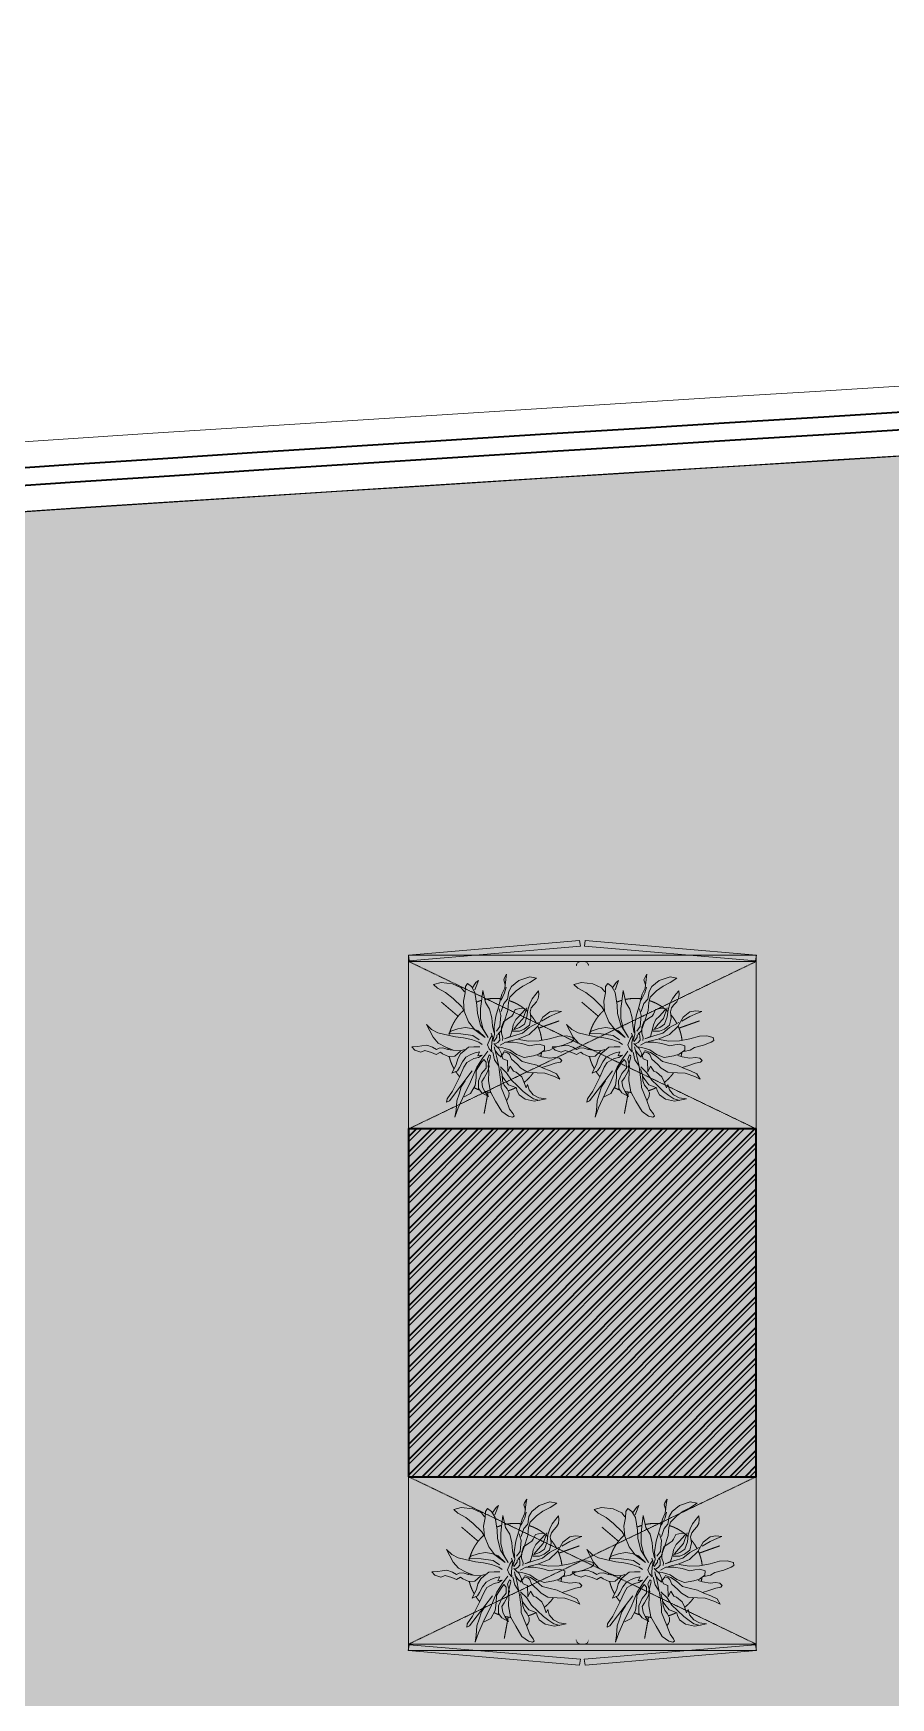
# Model space of a CAD drawing. Header units: millimetres. Extents: x 263321 to 4958806, y 33647 to 987811.
# Drawn here: x 2361673 to 2364138, y 500748 to 505533 of the extents above; entities that cross this region are included whole.
import ezdxf

# ---------------------------------------------------------------- set-up
doc = ezdxf.new("R2010")
doc.units = ezdxf.units.MM
doc.linetypes.add('HIDDEN', pattern=[0.375, 0.25, -0.125])
for name, color, linetype, lineweight in [('A-FURN-MODULAR', 6, 'Continuous', 18), ('A-FURN-TABLE-GROMMET', 7, 'Continuous', 9), ('A-INDOOR PLANTS', 84, 'Continuous', 5), ('A-PLAN-COLUMN', 3, 'Continuous', 0), ('A-PLAN-RCC-HATCH', 8, 'Continuous', 13), ('A-PLAN-THIN', 251, 'Continuous', 15), ('AI-FURN', 7, 'Continuous', 20), ('Base 7th & 9th', 250, 'Continuous', 35)]:
    doc.layers.add(name, color=color, linetype=linetype, lineweight=lineweight)
doc.layers.add('CH - MAN', color=8, linetype='Continuous')
doc.layers.add('FLOORING TOA', color=7, linetype='Continuous')

# ---------------------------------------------------------------- blocks, each defined once
blk = doc.blocks.new('A$C2be6ac57')
at = {"layer": 'A-FURN-TABLE-GROMMET'}
blk.add_lwpolyline([(0.6, 41.4), (0.6, 541.4), (1000.6, 541.4), (1000.6, 41.4)], close=True, dxfattribs=at)
at = {"layer": 'AI-FURN', "color": 8, "linetype": 'HIDDEN', "ltscale": 0.1}
for p, q in [((1000.6, 541.4), (0.6, 59.8)), ((0.6, 541.4), (1000.6, 59.8))]:
    blk.add_line(p, q, dxfattribs=at)
at = {"layer": 'AI-FURN'}
blk.add_lwpolyline([(1000.6, 541.4), (0.6, 541.4), (0.6, 59.8), (1000.6, 59.8)], close=True, dxfattribs=at)
at = {"layer": 'AI-FURN', "color": 1}
for points in [[(2.8, 57.8), (495.1, 16.4), (492.3, 0), (0, 41.4)], [(998.4, 57.8), (506.1, 16.4), (508.9, 0), (1001.2, 41.4)]]:
    blk.add_lwpolyline(points, close=True, dxfattribs=at)
at = {"layer": 'AI-FURN', "color": 8, "linetype": 'HIDDEN', "ltscale": 0.1}
for centre, start, end in [((495.7, 72.6), 181.9075, 270.9727), ((505.5, 72.6), 269.0273, 358.0925)]:
    blk.add_arc(centre, 12.7, start, end, dxfattribs=at)
blk = doc.blocks.new('PLANT_10')
at = {"layer": 'A-INDOOR PLANTS', "linetype": 'ByBlock', "lineweight": -2}
for p, q in [((13664.3, 7933.64), (13665.55, 7933.86)), ((13665.52, 7932.8), (13664.3, 7933.64)), ((13665.55, 7933.86), (13667.57, 7933.17)), ((13667.57, 7933.17), (13668.91, 7932.09)), ((13669.84, 7934.37), (13670.24, 7933.69)), ((13670, 7933.37), (13669.84, 7934.37)), ((13670.17, 7931.75), (13670, 7933.37)), ((13670.38, 7933.32), (13670.09, 7932.38)), ((13670.24, 7933.69), (13670.38, 7933.32)), ((13675.61, 7931.79), (13675.07, 7933.15)), ((13675.07, 7933.15), (13675.52, 7932.79)), ((13663.89, 7930.62), (13663.94, 7931.25)), ((13663.98, 7929.88), (13663.89, 7930.62)), ((13663.94, 7931.25), (13664.46, 7930.64)), ((13664.46, 7930.64), (13665.11, 7929.79)), ((13666.85, 7932.15), (13665.52, 7932.8)), ((13668.06, 7931.25), (13666.85, 7932.15)), ((13669.22, 7930.1), (13668.06, 7931.25)), ((13668.91, 7932.09), (13669.44, 7931.17)), ((13669.5, 7929.11), (13669.22, 7930.1)), ((13669.44, 7931.17), (13669.67, 7929.74)), ((13669.92, 7931.93), (13670.2, 7930.88)), ((13670.71, 7930.64), (13670.17, 7931.75)), ((13670.2, 7930.88), (13670.87, 7929.52)), ((13671.34, 7928.22), (13670.71, 7930.64)), ((13674.25, 7931.31), (13673.75, 7929.11)), ((13674.5, 7929.32), (13674.25, 7931.31)), ((13675.7, 7930.98), (13675.33, 7928.59)), ((13675.52, 7932.79), (13676.24, 7931.75)), ((13675.74, 7931.48), (13675.61, 7931.79)), ((13676.35, 7932.06), (13675.7, 7930.98)), ((13677.08, 7932.65), (13676.35, 7932.06)), ((13677.47, 7932.1), (13677.08, 7932.65)), ((13677.51, 7930.91), (13677.47, 7932.1)), ((13677.81, 7929.36), (13677.51, 7930.91)), ((13677.63, 7931.1), (13678.23, 7931.81)), ((13678.23, 7931.81), (13679.84, 7932.55)), ((13681.13, 7930.96), (13679.73, 7929.85)), ((13679.84, 7932.55), (13681.95, 7932.8)), ((13682.61, 7931.75), (13681.13, 7930.96)), ((13681.95, 7932.8), (13683.34, 7932.46)), ((13683.34, 7932.46), (13682.61, 7931.75)), ((13660.8, 7927.59), (13659.68, 7927.43)), ((13659.68, 7927.43), (13660.5, 7927.14)), ((13660.5, 7927.14), (13661.89, 7926.5)), ((13661.87, 7927.37), (13660.8, 7927.59)), ((13663.15, 7926.41), (13661.87, 7927.37)), ((13664.31, 7929.26), (13663.98, 7929.88)), ((13664.83, 7928.65), (13664.31, 7929.26)), ((13665.28, 7928.1), (13664.83, 7928.65)), ((13665.11, 7929.79), (13665.57, 7928.86)), ((13665.49, 7927.36), (13665.28, 7928.1)), ((13665.34, 7926.29), (13665.49, 7927.36)), ((13665.57, 7928.86), (13665.92, 7927.75)), ((13665.92, 7927.75), (13666.08, 7926.44)), ((13666.78, 7926.15), (13666.1, 7928.13)), ((13666.41, 7927.95), (13667.1, 7928.09)), ((13666.55, 7927.7), (13666.41, 7927.95)), ((13667.52, 7926.61), (13666.55, 7927.7)), ((13667.1, 7928.09), (13668.23, 7927.82)), ((13668.23, 7927.82), (13668.63, 7926.95)), ((13668.63, 7926.95), (13668.89, 7926.59)), ((13669.61, 7927.61), (13669.5, 7929.11)), ((13670.3, 7925.56), (13669.61, 7927.61)), ((13669.67, 7929.74), (13670.38, 7928.94)), ((13670.38, 7928.94), (13670.87, 7927.46)), ((13671.22, 7927.97), (13670.89, 7926.71)), ((13671.83, 7926.61), (13671.34, 7928.22)), ((13672.98, 7927.9), (13672.59, 7926.26)), ((13673.75, 7929.11), (13672.98, 7927.9)), ((13674.66, 7928.01), (13674.5, 7929.32)), ((13674.66, 7926.07), (13674.66, 7928.01)), ((13675.25, 7927.09), (13674.69, 7924.95)), ((13675.33, 7928.59), (13675.25, 7927.09)), ((13676.86, 7925.51), (13677.68, 7927.48)), ((13677.68, 7927.48), (13677.81, 7929.36)), ((13678.15, 7928.3), (13677.74, 7927.54)), ((13679.73, 7929.85), (13678.15, 7928.3)), ((13661.89, 7926.5), (13663.36, 7925.67)), ((13664.14, 7924.69), (13663.15, 7926.41)), ((13663.93, 7925.43), (13665.64, 7924.49)), ((13665.68, 7923.17), (13664.14, 7924.69)), ((13665.63, 7924.92), (13665.34, 7926.29)), ((13666.59, 7924.2), (13665.63, 7924.92)), ((13665.64, 7924.49), (13666.92, 7923.46)), ((13666.08, 7926.44), (13666.56, 7925.08)), ((13666.56, 7925.08), (13667.46, 7924.48)), ((13667.48, 7923.79), (13666.59, 7924.2)), ((13667.75, 7925.11), (13666.78, 7926.15)), ((13667.46, 7924.48), (13668.78, 7924.02)), ((13668.73, 7923.83), (13667.48, 7923.79)), ((13668.16, 7925.94), (13667.52, 7926.61)), ((13668.46, 7924.26), (13667.75, 7925.11)), ((13668.63, 7925.01), (13668.16, 7925.94)), ((13668.78, 7924.21), (13668.63, 7925.01)), ((13669.19, 7922.84), (13668.78, 7924.21)), ((13668.89, 7926.59), (13669.47, 7926.23)), ((13669.47, 7926.23), (13670.42, 7925.51)), ((13670.91, 7923.83), (13670.3, 7925.56)), ((13670.42, 7925.51), (13670.77, 7924.58)), ((13670.77, 7924.58), (13670.8, 7923.45)), ((13670.89, 7926.71), (13671.08, 7924.65)), ((13671.43, 7923.29), (13670.91, 7923.83)), ((13671.08, 7924.65), (13671.73, 7923.79)), ((13672.14, 7924.62), (13671.83, 7926.61)), ((13672.06, 7923.18), (13672.14, 7924.62)), ((13672.45, 7924.82), (13672.17, 7923.5)), ((13672.59, 7926.26), (13672.45, 7924.82)), ((13674.69, 7924.95), (13673.26, 7922.65)), ((13673.26, 7922.65), (13674.15, 7924.18)), ((13673.83, 7922.61), (13675.72, 7924.04)), ((13675.1, 7923.9), (13673.83, 7922.61)), ((13674.15, 7924.18), (13674.66, 7926.07)), ((13676.27, 7924.31), (13675.1, 7923.9)), ((13675.72, 7924.04), (13676.86, 7925.51)), ((13677.52, 7924.47), (13676.27, 7924.31)), ((13678.84, 7924.26), (13677.52, 7924.47)), ((13680.16, 7923.8), (13678.84, 7924.26)), ((13680.55, 7923.37), (13680.16, 7923.8)), ((13683.72, 7924.1), (13682.55, 7923.5)), ((13683.45, 7922.71), (13684.69, 7925.06)), ((13684.69, 7925.06), (13683.72, 7924.1)), ((13657.58, 7922.61), (13657.47, 7922.11)), ((13657.47, 7922.11), (13657.98, 7921.75)), ((13658.75, 7922.96), (13657.58, 7922.61)), ((13657.98, 7921.75), (13659.37, 7921.23)), ((13660.13, 7922.88), (13658.75, 7922.96)), ((13659.37, 7921.23), (13661.01, 7920.78)), ((13661.89, 7922.37), (13660.13, 7922.88)), ((13661.01, 7920.78), (13661.83, 7920.31)), ((13663.84, 7922.05), (13661.89, 7922.37)), ((13663.8, 7921.43), (13662.81, 7921.09)), ((13662.81, 7921.09), (13662.83, 7920.27)), ((13664.68, 7921.27), (13663.8, 7921.43)), ((13665.78, 7921.99), (13663.84, 7922.05)), ((13665.62, 7921.11), (13664.68, 7921.27)), ((13667.05, 7921.53), (13665.62, 7921.11)), ((13667.77, 7922.3), (13665.68, 7923.17)), ((13667.58, 7922.29), (13665.78, 7921.99)), ((13666.92, 7923.46), (13668.56, 7922.95)), ((13668.6, 7921.76), (13667.05, 7921.53)), ((13669.6, 7921.92), (13667.77, 7922.3)), ((13668.56, 7922.95), (13670.21, 7922.37)), ((13670.04, 7921.8), (13668.6, 7921.76)), ((13670.21, 7922.37), (13669.19, 7922.84)), ((13669.27, 7920.34), (13670.76, 7920.76)), ((13671.05, 7921.21), (13670.04, 7921.8)), ((13670.8, 7923.45), (13670.51, 7922.57)), ((13670.51, 7922.57), (13670.59, 7922.07)), ((13670.76, 7920.76), (13671.63, 7920.91)), ((13671.13, 7922.84), (13671.09, 7922.15)), ((13671.09, 7922.15), (13671.48, 7921.72)), ((13671.18, 7923.34), (13671.13, 7922.84)), ((13671.62, 7923.1), (13671.18, 7923.34)), ((13671.81, 7921.11), (13671.26, 7920.59)), ((13671.48, 7921.72), (13671.99, 7921.43)), ((13671.64, 7922.67), (13671.62, 7923.1)), ((13672.22, 7921.87), (13671.64, 7922.67)), ((13672.13, 7920.93), (13671.68, 7919.17)), ((13672.23, 7921.5), (13671.81, 7921.11)), ((13671.96, 7920.24), (13672.13, 7920.93)), ((13671.99, 7921.43), (13672.23, 7921.5)), ((13672.41, 7921.94), (13672.06, 7923.18)), ((13672.39, 7922.69), (13672.67, 7923.45)), ((13672.6, 7921.76), (13672.39, 7922.69)), ((13672.5, 7923.07), (13672.96, 7922.33)), ((13672.59, 7920.01), (13672.63, 7920.7)), ((13672.63, 7920.7), (13672.6, 7921.76)), ((13672.96, 7922.33), (13673.37, 7921.28)), ((13673.37, 7921.28), (13673.08, 7920.52)), ((13674.98, 7921.77), (13674.36, 7921.37)), ((13675.88, 7920.92), (13674.81, 7920.89)), ((13674.9, 7922.2), (13676.06, 7922.99)), ((13676.34, 7922.25), (13674.98, 7921.77)), ((13676.88, 7920.82), (13675.88, 7920.92)), ((13676.06, 7922.99), (13678.3, 7923.31)), ((13677.83, 7922.6), (13676.34, 7922.25)), ((13677.71, 7920.16), (13676.88, 7920.82)), ((13679.32, 7922.77), (13677.83, 7922.6)), ((13678.3, 7923.31), (13680.55, 7923.37)), ((13681.24, 7923.21), (13679.32, 7922.77)), ((13679.71, 7920.28), (13681.07, 7920.83)), ((13681.63, 7920.72), (13680.7, 7920.44)), ((13681.07, 7920.83), (13682.48, 7921.62)), ((13682.55, 7923.5), (13681.24, 7923.21)), ((13682.32, 7920.68), (13681.63, 7920.72)), ((13682.83, 7920.44), (13682.32, 7920.68)), ((13682.48, 7921.62), (13683.45, 7922.71)), ((13683.57, 7920.84), (13682.83, 7920.44)), ((13684.62, 7921.25), (13683.57, 7920.84)), ((13685.5, 7921.09), (13684.62, 7921.25)), ((13686.31, 7920.99), (13685.5, 7921.09)), ((13687.38, 7920.89), (13686.31, 7920.99)), ((13686.83, 7920.31), (13687.38, 7920.89)), ((13660.07, 7918.81), (13659.64, 7918.36)), ((13659.64, 7918.36), (13659.9, 7918.06)), ((13659.9, 7918.06), (13660.84, 7917.9)), ((13660.87, 7918.96), (13660.07, 7918.81)), ((13660.84, 7917.9), (13662.11, 7917.44)), ((13661.88, 7918.81), (13660.87, 7918.96)), ((13661.83, 7920.31), (13663.03, 7920.03)), ((13663.31, 7919.04), (13661.88, 7918.81)), ((13662.83, 7920.27), (13663.86, 7919.55)), ((13664.11, 7919.31), (13663.31, 7919.04)), ((13663.86, 7919.55), (13664.86, 7919.27)), ((13665.78, 7917.92), (13664.23, 7917.5)), ((13664.86, 7919.27), (13666.62, 7918.95)), ((13666.96, 7918.21), (13665.78, 7917.92)), ((13666.62, 7918.95), (13668.04, 7919.49)), ((13668.12, 7919.18), (13666.96, 7918.21)), ((13667.18, 7916.97), (13667.91, 7917.68)), ((13667.91, 7917.68), (13668.95, 7918.64)), ((13668.04, 7919.49), (13669.27, 7920.34)), ((13669.16, 7919.84), (13668.12, 7919.18)), ((13668.95, 7918.64), (13669.3, 7919.47)), ((13670.21, 7920.25), (13669.16, 7919.84)), ((13669.3, 7919.47), (13669.66, 7919.79)), ((13669.7, 7918.36), (13669.64, 7916.29)), ((13669.66, 7919.79), (13670.28, 7920)), ((13670.51, 7918.69), (13669.7, 7918.36)), ((13670.28, 7920), (13670.74, 7919.32)), ((13670.74, 7919.32), (13670.51, 7918.69)), ((13671.26, 7920.59), (13670.79, 7919.64)), ((13670.79, 7919.64), (13670.87, 7919.02)), ((13670.87, 7919.02), (13671.48, 7919.53)), ((13672.07, 7918.49), (13671.3, 7917.34)), ((13671.68, 7919.17), (13671.35, 7917.59)), ((13671.48, 7919.53), (13671.96, 7920.24)), ((13672.41, 7919.94), (13672.07, 7918.49)), ((13673.08, 7920.52), (13672.59, 7920.01)), ((13672.59, 7920.01), (13672.59, 7920.01)), ((13672.8, 7919.26), (13673.05, 7919.46)), ((13673.23, 7917.34), (13672.81, 7919.14)), ((13673.05, 7919.46), (13673.38, 7918.65)), ((13673.38, 7918.65), (13673.05, 7917.27)), ((13673.34, 7920.09), (13674.25, 7918.87)), ((13673.62, 7916.97), (13673.65, 7918.1)), ((13673.65, 7918.1), (13674.07, 7918.55)), ((13674.07, 7918.55), (13674.59, 7917.88)), ((13674.25, 7918.87), (13675.37, 7917.15)), ((13674.36, 7919.37), (13675.18, 7919.27)), ((13675.06, 7918.96), (13674.36, 7919.37)), ((13674.59, 7917.88), (13675.45, 7916.53)), ((13674.84, 7920.01), (13675.66, 7919.79)), ((13675.18, 7919.27), (13674.84, 7920.01)), ((13675.88, 7918.73), (13675.06, 7918.96)), ((13675.66, 7919.79), (13676.48, 7919.5)), ((13677.21, 7918.02), (13675.88, 7918.73)), ((13676.48, 7919.5), (13677.37, 7919.03)), ((13677.74, 7917.16), (13677.21, 7918.02)), ((13677.37, 7919.03), (13678.02, 7918.11)), ((13677.64, 7920.41), (13678.21, 7920.24)), ((13678.35, 7919.62), (13677.71, 7920.16)), ((13678.02, 7918.11), (13678.55, 7917.12)), ((13678.21, 7920.24), (13679.71, 7920.28)), ((13678.88, 7918.7), (13678.35, 7919.62)), ((13678.4, 7920.12), (13679.43, 7919.21)), ((13679.16, 7917.64), (13678.88, 7918.7)), ((13679.63, 7916.72), (13679.16, 7917.64)), ((13679.43, 7919.21), (13680.56, 7919.12)), ((13680.7, 7920.44), (13679.83, 7920.29)), ((13680.56, 7919.12), (13681.67, 7919.59)), ((13681.67, 7919.59), (13682.09, 7919.92)), ((13682.09, 7919.92), (13682.86, 7919.5)), ((13682.86, 7919.5), (13683.72, 7919.84)), ((13683.72, 7919.84), (13684.96, 7920.26)), ((13684.96, 7920.26), (13685.72, 7919.9)), ((13685.72, 7919.9), (13686.83, 7920.31)), ((13660.59, 7915.89), (13660, 7914.93)), ((13660, 7914.93), (13660.98, 7915.4)), ((13661.76, 7916.49), (13660.59, 7915.89)), ((13660.98, 7915.4), (13662.78, 7916.02)), ((13663.06, 7916.97), (13661.76, 7916.49)), ((13662.11, 7917.44), (13663.3, 7917.1)), ((13662.78, 7916.02), (13664.21, 7916.12)), ((13664.23, 7917.5), (13663.06, 7916.97)), ((13664.21, 7916.12), (13665.96, 7916.24)), ((13665.96, 7916.24), (13667.18, 7916.97)), ((13667.05, 7915.34), (13666.64, 7914.45)), ((13668.08, 7916.24), (13667.05, 7915.34)), ((13668.94, 7914.77), (13667.91, 7913.74)), ((13668.57, 7916.44), (13668.08, 7916.24)), ((13669.17, 7917.34), (13668.57, 7916.44)), ((13669.83, 7916.11), (13668.94, 7914.77)), ((13669.64, 7916.29), (13669.17, 7917.34)), ((13669.46, 7913.91), (13670.25, 7914.87)), ((13670.99, 7917.21), (13669.83, 7916.11)), ((13670.25, 7914.87), (13670.67, 7915.51)), ((13670.57, 7914.63), (13670.28, 7913.81)), ((13670.66, 7915.76), (13670.57, 7914.63)), ((13671, 7916.83), (13670.66, 7915.76)), ((13671.14, 7916.21), (13670.89, 7914.39)), ((13671.3, 7917.34), (13671.14, 7916.21)), ((13672.82, 7912.57), (13673.19, 7914.65)), ((13673.05, 7917.27), (13673.39, 7916.28)), ((13673.14, 7916.33), (13673.23, 7917.34)), ((13673.19, 7914.65), (13673.14, 7916.33)), ((13673.39, 7916.28), (13673.99, 7915.17)), ((13674.46, 7916), (13673.62, 7916.97)), ((13673.99, 7915.17), (13674.45, 7914.5)), ((13675.07, 7914.64), (13674.46, 7916)), ((13675.05, 7913.2), (13675.07, 7914.64)), ((13675.37, 7917.15), (13676.51, 7914.43)), ((13675.45, 7916.53), (13675.49, 7915.15)), ((13675.49, 7915.15), (13675.66, 7913.78)), ((13676.2, 7916.49), (13680.43, 7910.93)), ((13678.23, 7913.49), (13677.5, 7914.65)), ((13678.55, 7915.31), (13677.74, 7917.16)), ((13678.55, 7917.12), (13678.95, 7916.45)), ((13679.87, 7912.72), (13678.55, 7915.31)), ((13678.95, 7916.45), (13679.96, 7916.04)), ((13679.96, 7916.04), (13679.63, 7916.72)), ((13663.85, 7911.49), (13662.54, 7911.32)), ((13664.9, 7912.02), (13663.85, 7911.49)), ((13665.77, 7911.92), (13664.86, 7911.27)), ((13665.68, 7912.98), (13664.9, 7912.02)), ((13665.96, 7913.93), (13665.68, 7912.98)), ((13666.75, 7912.64), (13665.77, 7911.92)), ((13666.23, 7913.31), (13665.96, 7913.93)), ((13666.64, 7914.45), (13666.23, 7913.31)), ((13666.42, 7911.25), (13667.52, 7912.04)), ((13667.91, 7913.74), (13666.75, 7912.64)), ((13667.52, 7912.04), (13667.93, 7912.86)), ((13667.93, 7912.86), (13668.04, 7913.36)), ((13668.04, 7913.36), (13668.6, 7913.57)), ((13668.6, 7913.57), (13669.46, 7913.91)), ((13669.74, 7913.17), (13669.38, 7912.4)), ((13669.38, 7912.4), (13669.4, 7911.78)), ((13669.4, 7911.78), (13669.6, 7911.35)), ((13670.28, 7913.81), (13669.74, 7913.17)), ((13670.85, 7913.39), (13669.87, 7910.98)), ((13670.89, 7914.39), (13670.85, 7913.39)), ((13671.87, 7910.85), (13672.82, 7912.57)), ((13673.82, 7912.54), (13673.22, 7911.71)), ((13673.22, 7911.71), (13674.45, 7912.43)), ((13674.29, 7913.43), (13673.82, 7912.54)), ((13674.45, 7914.5), (13674.29, 7913.43)), ((13674.45, 7912.43), (13675.05, 7913.2)), ((13675.66, 7913.78), (13676.51, 7912.31)), ((13676.51, 7914.43), (13677.64, 7912.15)), ((13676.51, 7912.31), (13677.72, 7911.66)), ((13677.64, 7912.15), (13678.78, 7909.62)), ((13678.64, 7912.18), (13678.23, 7913.49)), ((13679.05, 7910.95), (13678.64, 7912.18)), ((13680.85, 7911.31), (13679.87, 7912.72)), ((13662.54, 7911.32), (13663.74, 7911.04)), ((13664.86, 7911.27), (13663.74, 7910.98)), ((13663.74, 7911.04), (13664.74, 7910.89)), ((13664.74, 7910.89), (13666.42, 7911.25)), ((13668.63, 7908.5), (13668.45, 7908.06)), ((13669.29, 7909.4), (13668.63, 7908.5)), ((13669.87, 7910.98), (13669.29, 7909.4)), ((13669.52, 7908.09), (13670.74, 7908.94)), ((13669.6, 7911.35), (13669.87, 7910.92)), ((13670.74, 7908.94), (13671.87, 7910.85)), ((13678.78, 7909.62), (13679.4, 7907.89)), ((13679.17, 7909.14), (13679.05, 7910.95)), ((13679.4, 7907.89), (13679.17, 7909.14)), ((13680.43, 7910.93), (13680.94, 7910.69)), ((13680.94, 7910.69), (13680.85, 7911.31)), ((13668.45, 7908.06), (13668.77, 7907.88)), ((13668.77, 7907.88), (13669.52, 7908.09))]:
    blk.add_line(p, q, dxfattribs=at)
at = {"layer": 'A-INDOOR PLANTS', "linetype": 'Continuous', "lineweight": 18, "ltscale": 0.5, "const_width": 0.2}
for points in [[(13673.88, 7929.67, 0.090884), (13670.74, 7929.78)], [(13665.42, 7926.87, 0.0574), (13664.3, 7925.23)], [(13669.4, 7929.47, 0.116285), (13665.96, 7927.44)], [(13675.42, 7929.17, 0.028901), (13674.47, 7929.51)], [(13680.37, 7923.57, 0.141213), (13677.8, 7927.66)], [(13664.08, 7924.79, 0.079562), (13663.34, 7922.14)], [(13680.68, 7920.44, 0.006998), (13680.7, 7920.68)], [(13663.38, 7919.89, 0.022707), (13663.53, 7919.11)], [(13679.57, 7916.84, 0.070954), (13680.47, 7919.13)], [(13664.86, 7916.17, 0.072973), (13666.59, 7914.33)], [(13677.6, 7914.49, 0.002611), (13677.67, 7914.55)], [(13678.52, 7915.38, 0.034437), (13679.25, 7916.33)], [(13668.08, 7913.38, 0.04589), (13669.56, 7912.79)], [(13672.77, 7912.48, 0.032284), (13673.88, 7912.65)], [(13674.83, 7912.92, 0.033376), (13675.9, 7913.37)]]:
    blk.add_lwpolyline(points, format="xyb", dxfattribs=at)
for points in [[(13678.83, 7926.57), (13681.9, 7929.19)], [(13663.9, 7924.37), (13660.1, 7925.72)], [(13673.27, 7912.54), (13674, 7908.57)]]:
    blk.add_lwpolyline(points, dxfattribs=at)
at = {"layer": 'A-INDOOR PLANTS', "linetype": 'Continuous', "lineweight": 18, "ltscale": 0.5}
blk.add_arc((13672, 7921.16), 8.71, 12.4792, 14.7067, dxfattribs=at)
blk = doc.blocks.new('Columns')
at = {"layer": 'A-PLAN-RCC-HATCH'}
h = blk.add_hatch(dxfattribs=at)
h.set_pattern_fill('ANSI31', color=256, scale=250, style=0)
h.set_pattern_definition([(45, (425397.9, -579762.232), (-22.0970869, 22.0970869), [])])
h.paths.add_polyline_path([(-15160.3, 12537), (-14160.3, 12537), (-14160.3, 13537), (-15160.3, 13537)])
at = {"layer": 'A-PLAN-COLUMN', "elevation": 0}
blk.add_lwpolyline([(-15160.3, 12537), (-14160.3, 12537), (-14160.3, 13537), (-15160.3, 13537)], close=True, dxfattribs=at)

msp = doc.modelspace()

# ---------------------------------------------------------------- hatches: boundary and pattern name
at = {"layer": 'Base 7th & 9th'}
h = msp.add_hatch(dxfattribs=at)
h.set_pattern_fill('ANSI31', color=256, scale=250, style=0)
h.set_pattern_definition([(45, (2803309.825, -90916.18), (-22.0970869, 22.0970869), [])])
h.paths.add_polyline_path([(2362751.6, 501383.1), (2363751.6, 501383.1), (2363751.6, 502383.1), (2362751.6, 502383.1)])
at = {"layer": 'FLOORING TOA', "true_color": 0xc7c8ca}
h = msp.add_hatch(dxfattribs=at)
h.set_pattern_fill('EARTH', color=9, scale=120)
edge = h.paths.add_edge_path()
edge.add_line((2399150.3, 470683.1), (2406751.6, 470683.1))
edge.add_line((2406751.6, 470683.1), (2406751.6, 489283.1))
edge.add_line((2406751.6, 489283.1), (2406777, 491421.9))
edge.add_line((2406777, 491421.9), (2410711.6, 491383.1))
edge.add_line((2410711.6, 491383.1), (2410711.6, 490662.8))
edge.add_line((2410711.6, 490662.8), (2412251.6, 490662.8))
edge.add_line((2412251.6, 490662.8), (2412251.6, 491383.1))
edge.add_line((2412251.6, 491383.1), (2413501.6, 491383.1))
edge.add_line((2413501.6, 491383.1), (2413501.6, 490641.9))
edge.add_line((2413501.6, 490641.9), (2414541.6, 490641.9))
edge.add_line((2414541.6, 490641.9), (2414541.6, 491383.1))
edge.add_line((2414541.6, 491383.1), (2419059.8, 491383.1))
edge.add_line((2419059.8, 491383.1), (2419290.9, 492883.1))
edge.add_line((2419290.9, 492883.1), (2413191.6, 492883.1))
edge.add_line((2413191.6, 492883.1), (2413191.6, 495458.2))
edge.add_line((2413191.6, 495458.2), (2416206.2, 495458.2))
edge.add_line((2416206.2, 495458.2), (2416206.2, 496558.2))
edge.add_line((2416206.2, 496558.2), (2413191.6, 496558.2))
edge.add_line((2413191.6, 496558.2), (2413191.6, 498963.1))
edge.add_line((2413191.6, 498963.1), (2411651.6, 498963.1))
edge.add_line((2411651.6, 498963.1), (2411651.6, 492883.1))
edge.add_line((2411651.6, 492883.1), (2404451.6, 492883.1))
edge.add_line((2404451.6, 492883.1), (2404452.6, 502283.1))
edge.add_line((2404452.6, 502283.1), (2402951.6, 502283.1))
edge.add_line((2402951.6, 502283.1), (2402951.4, 497183.5))
edge.add_line((2402951.4, 497183.5), (2402951.6, 497133.1))
edge.add_line((2402951.6, 497133.1), (2399951.6, 497133.1))
edge.add_line((2399951.6, 497133.1), (2399951.6, 505326.9))
edge.add_arc((2397396.4, -38564.5), 543897.4, 89.730828, 95.307778)
edge.add_line((2347082.8, 503000.8), (2347082.9, 472483.1))
edge.add_line((2347082.9, 472483.1), (2343851.6, 472483.1))
edge.add_line((2343851.6, 472483.1), (2343851.6, 458383.2))
edge.add_line((2343851.6, 458383.2), (2354252.4, 458383.2))
edge.add_line((2354252.4, 458383.2), (2354252.7, 455753.4))
edge.add_arc((2374151.3, 141679.3), 314703.8, 88.069715, 93.625218, ccw=False)
edge.add_line((2384751.6, 456204.5), (2384751.6, 459200.3))
edge.add_line((2384751.6, 459200.3), (2394751.8, 459200.3))
edge.add_line((2394751.8, 459200.3), (2394749.6, 457484.3))
edge.add_line((2394749.6, 457484.3), (2395751.6, 457483.1))
edge.add_line((2395751.6, 457483.1), (2395751.6, 458383.1))
edge.add_line((2395751.6, 458383.1), (2396651.6, 458383.1))
edge.add_line((2396651.6, 458383.1), (2396651.6, 459197.4))
edge.add_line((2396651.6, 459197.4), (2399811.2, 459198))
edge.add_line((2399811.2, 459198), (2399811.2, 460833.1))
edge.add_line((2399811.2, 460833.1), (2398551.6, 460833.1))
edge.add_line((2398551.6, 460833.1), (2398551.6, 466883.1))
edge.add_line((2398551.6, 466883.1), (2403551.7, 466883.1))
edge.add_line((2403551.7, 466883.1), (2403551.7, 465533.1))
edge.add_line((2403551.7, 465533.1), (2407851.7, 465533.1))
edge.add_line((2407851.7, 465533.1), (2407851.7, 460783.1))
edge.add_line((2407851.7, 460783.1), (2409491.6, 460783.1))
edge.add_line((2409491.6, 460783.1), (2409496.3, 466883.1))
edge.add_line((2409496.3, 466883.1), (2415285.8, 466883.1))
edge.add_line((2415285.8, 466883.1), (2415516.9, 468383.1))
edge.add_line((2415516.9, 468383.1), (2399151.6, 468383.1))
edge.add_arc((2399151.6, 468983.1), 600, 180.0002, 269.9977, ccw=False)
edge.add_line((2398551.6, 468983.1), (2398551.6, 470083.1))
edge.add_arc((2399151.6, 470083.1), 600, 90.125, 179.9999, ccw=False)
edge = h.paths.add_edge_path(flags=16)
edge.add_line((2350804.3, 495933.1), (2349254.3, 495933.1))
edge.add_arc((2349254.3, 495533.1), 400, 90.0003, 179.7889)
edge.add_line((2348854.3, 495534.5), (2348854.3, 492844.4))
edge.add_line((2348854.3, 492844.4), (2350804.3, 492844.4))
edge.add_line((2350804.3, 492844.4), (2350804.3, 495933.1))
h.paths.add_polyline_path([(2380451.6, 495933.1), (2394411.6, 495933.1), (2394411.6, 489283.1), (2388129.7, 489289.9), (2388129.7, 487283.1), (2379984.7, 487283), (2379984.7, 489283.1), (2380551.6, 489283.1)], flags=16)
edge = h.paths.add_edge_path(flags=16)
edge.add_line((2404951.6, 487283.1), (2348951.6, 487283.1))
edge.add_arc((2348951.6, 486983.1), 300, 90, 179.997)
edge.add_line((2348651.6, 486983.1), (2348650.9, 472483.1))
edge.add_line((2348650.9, 472483.1), (2404951.6, 472483.1))
edge.add_line((2404951.6, 472483.1), (2404951.6, 487283.1))
h.paths.add_polyline_path([(2396751.6, 460833.1), (2396751.6, 464283.1)], flags=16)

# ---------------------------------------------------------------- linework, layer by layer
at = {"layer": 'A-FURN-TABLE-GROMMET', "elevation": 0}
msp.add_lwpolyline([(2362751.6, 500883.1), (2362751.6, 501383.1), (2363751.6, 501383.1), (2363751.6, 500883.1)], close=True, dxfattribs=at)
at = {"layer": 'A-PLAN-THIN', "elevation": 0}
msp.add_lwpolyline([(2410251.6, 502383.1), (2410251.6, 505383.1, 0.031946), (2340551.6, 502562.7), (2340551.6, 487283.1), (2340751.6, 487283.1), (2340751.6, 502383.1, -0.031773), (2410051.6, 505187.2)], format="xyb", dxfattribs=at)
at = {"layer": 'AI-FURN', "color": 8, "linetype": 'HIDDEN', "ltscale": 0.1}
for p, q in [((2363751.6, 501383.1), (2362751.6, 500901.6)), ((2362751.6, 501383.1), (2363751.6, 500901.6))]:
    msp.add_line(p, q, dxfattribs=at)
at = {"layer": 'AI-FURN', "color": 1, "elevation": 0}
for points in [[(2362753.8, 500899.5), (2363246.1, 500858.1), (2363243.3, 500841.7), (2362751, 500883.1)], [(2363749.4, 500899.5), (2363257.1, 500858.1), (2363259.9, 500841.7), (2363752.3, 500883.1)]]:
    msp.add_lwpolyline(points, close=True, dxfattribs=at)
at = {"layer": 'AI-FURN', "elevation": 0}
msp.add_lwpolyline([(2362751.6, 500901.6), (2363751.6, 500901.6)], dxfattribs=at)
at = {"layer": 'AI-FURN', "color": 8, "linetype": 'HIDDEN', "ltscale": 0.1}
for centre, start, end in [((2363246.8, 500914.3), 181.9075, 270.9727), ((2363256.5, 500914.3), 269.0273, 358.0925)]:
    msp.add_arc(centre, 12.7, start, end, dxfattribs=at)
at = {"layer": 'Base 7th & 9th', "color": 4, "ltscale": 500, "elevation": 0}
msp.add_lwpolyline([(2410176.6, 502383.1), (2410176.6, 505309.8, 0.031881), (2340626.6, 502495.2), (2340626.6, 487283.1), (2340676.6, 487283.1), (2340676.6, 502450.6, -0.031837), (2410126.6, 505260.4), (2410126.6, 502383.1)], format="xyb", dxfattribs=at)
at = {"layer": 'Base 7th & 9th', "elevation": 0}
msp.add_lwpolyline([(2362751.6, 501383.1), (2363751.6, 501383.1), (2363751.6, 502383.1), (2362751.6, 502383.1)], close=True, dxfattribs=at)
at = {"layer": 'CH - MAN'}
msp.add_lwpolyline([(2399951.6, 505326.9, 0.024339), (2347082.8, 503000.8)], format="xyb", dxfattribs=at)
at = {"layer": 'FLOORING TOA'}
msp.add_lwpolyline([(2399951.6, 505326.9, 0.024339), (2347082.8, 503000.8)], format="xyb", dxfattribs=at)

# ---------------------------------------------------------------- block references
at = {"layer": 'A-FURN-MODULAR', "rotation": 180}
msp.add_blockref('A$C2be6ac57', (2363752.3, 502924.4), dxfattribs=at)
at = {"layer": 'A-INDOOR PLANTS', "xscale": -15.54487918698437, "yscale": 15.54487918698437, "zscale": 15.54487918698436}
for p in [(2575529.7, 379489.4), (2575933.1, 379489.4), (2575587.6, 377980), (2575991.1, 377980)]:
    msp.add_blockref('PLANT_10', p, dxfattribs=at)
at = {"layer": 'A-PLAN-COLUMN'}
msp.add_blockref('Columns', (2377911.9, 488846.1), dxfattribs=at)

doc.saveas('drawing.dxf')
